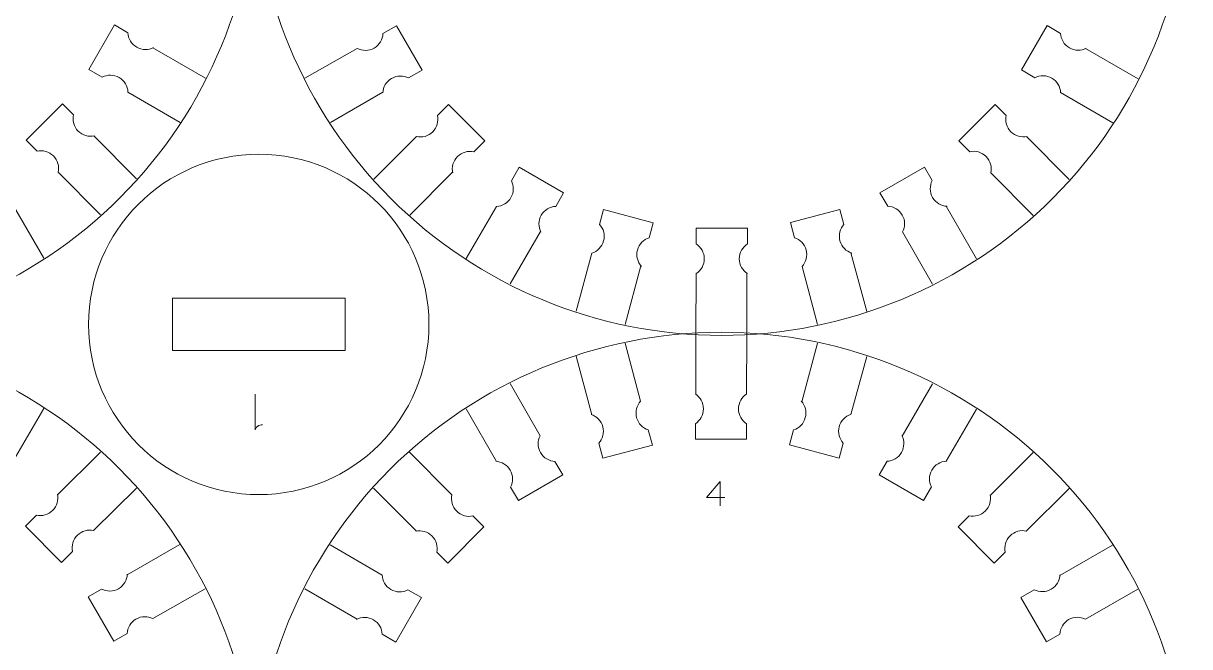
# Model space of a CAD drawing. Header units: centimetres. Extents: x -25 to 25, y -32.5 to 32.5.
# Drawn here: x 13.53 to 20.66, y 3.25 to 7.06 of the extents above; entities that cross this region are included whole.
import ezdxf

# ---------------------------------------------------------------- set-up
doc = ezdxf.new("R2010")
doc.units = ezdxf.units.CM
doc.header["$MEASUREMENT"] = 0
doc.layers.add('Capa 1', color=7, linetype='Continuous')

msp = doc.modelspace()

# ---------------------------------------------------------------- linework, layer by layer
at = {"layer": 'Capa 1', "color": 250, "lineweight": 9}
msp.add_ellipse((14.9687, 5.21519), major_axis=(0, 1.0403), ratio=1, dxfattribs=at)
for points, knots in [([(12.09663, 10.87312), (12.85489, 10.8736), (13.58227, 10.57285), (14.11878, 10.03702), (14.11878, 10.03702), (14.65529, 9.50119), (14.95696, 8.77056), (14.95744, 8.01231), (14.95744, 8.01231), (14.95793, 7.25405), (14.65717, 6.52667), (14.12135, 5.99016), (14.12135, 5.99016), (13.58551, 5.45365), (12.85489, 5.15198), (12.09663, 5.15149), (12.09663, 5.15149), (11.33837, 5.15101), (10.61099, 5.45177), (10.07448, 5.98759), (10.07448, 5.98759), (9.53797, 6.52342), (9.2363, 7.25405), (9.23582, 8.01231), (9.23582, 8.01231), (9.23534, 8.77056), (9.53609, 9.49796), (10.07193, 10.03447), (10.07193, 10.03447), (10.60775, 10.57097), (11.33837, 10.87265), (12.09663, 10.87312)], [0, 0, 0, 0, 0.1111111, 0.1111111, 0.1111111, 0.1111111, 0.2222222, 0.2222222, 0.2222222, 0.2222222, 0.3333333, 0.3333333, 0.3333333, 0.3333333, 0.4444444, 0.4444444, 0.4444444, 0.4444444, 0.5555556, 0.5555556, 0.5555556, 0.5555556, 0.6666667, 0.6666667, 0.6666667, 0.6666667, 0.7777778, 0.7777778, 0.7777778, 0.7777778, 1, 1, 1, 1]), ([(17.79886, 10.86957), (18.55711, 10.87004), (19.2845, 10.5693), (19.82101, 10.03346), (19.82101, 10.03346), (20.35751, 9.49763), (20.65919, 8.767), (20.65966, 8.00876), (20.65966, 8.00876), (20.66016, 7.2505), (20.3594, 6.52311), (19.82357, 5.9866), (19.82357, 5.9866), (19.28773, 5.45009), (18.55711, 5.14842), (17.79886, 5.14793), (17.79886, 5.14793), (17.0406, 5.14745), (16.31321, 5.44821), (15.77671, 5.98404), (15.77671, 5.98404), (15.2402, 6.51986), (14.93853, 7.2505), (14.93805, 8.00876), (14.93805, 8.00876), (14.93757, 8.767), (15.23832, 9.4944), (15.77416, 10.03091), (15.77416, 10.03091), (16.30998, 10.56742), (17.0406, 10.86909), (17.79886, 10.86957)], [0, 0, 0, 0, 0.1111111, 0.1111111, 0.1111111, 0.1111111, 0.2222222, 0.2222222, 0.2222222, 0.2222222, 0.3333333, 0.3333333, 0.3333333, 0.3333333, 0.4444444, 0.4444444, 0.4444444, 0.4444444, 0.5555556, 0.5555556, 0.5555556, 0.5555556, 0.6666667, 0.6666667, 0.6666667, 0.6666667, 0.7777778, 0.7777778, 0.7777778, 0.7777778, 1, 1, 1, 1]), ([(14.01179, 6.72645), (14.01179, 6.72645), (13.92921, 6.774), (13.92921, 6.774), (13.92921, 6.774), (13.92921, 6.774), (14.08601, 7.04558), (14.08601, 7.04558), (14.08601, 7.04558), (14.08601, 7.04558), (14.16855, 6.99793), (14.16855, 6.99793)], [0, 0, 0, 0, 0.25, 0.25, 0.25, 0.25, 0.5, 0.5, 0.5, 0.5, 1, 1, 1, 1]), ([(14.32577, 6.90715), (14.29424, 6.89088), (14.25535, 6.89049), (14.22234, 6.90955), (14.22234, 6.90955), (14.18934, 6.9286), (14.17022, 6.96249), (14.16855, 6.99793)], [0, 0, 0, 0, 0.3333333, 0.3333333, 0.3333333, 0.3333333, 1, 1, 1, 1]), ([(15.57045, 6.90232), (15.60198, 6.88605), (15.64088, 6.88565), (15.67389, 6.90471), (15.67389, 6.90471), (15.70689, 6.92377), (15.72601, 6.95765), (15.72767, 6.99309)], [0, 0, 0, 0, 0.3333333, 0.3333333, 0.3333333, 0.3333333, 1, 1, 1, 1]), ([(15.72769, 6.9931), (15.72769, 6.9931), (15.81016, 7.04084), (15.81016, 7.04084), (15.81016, 7.04084), (15.81016, 7.04084), (15.96696, 6.76926), (15.96696, 6.76926), (15.96696, 6.76926), (15.96696, 6.76926), (15.88441, 6.7216), (15.88441, 6.7216)], [0, 0, 0, 0, 0.25, 0.25, 0.25, 0.25, 0.5, 0.5, 0.5, 0.5, 1, 1, 1, 1]), ([(19.71402, 6.72289), (19.71402, 6.72289), (19.63144, 6.77044), (19.63144, 6.77044), (19.63144, 6.77044), (19.63144, 6.77044), (19.78823, 7.04202), (19.78823, 7.04202), (19.78823, 7.04202), (19.78823, 7.04202), (19.87078, 6.99437), (19.87078, 6.99437)], [0, 0, 0, 0, 0.25, 0.25, 0.25, 0.25, 0.5, 0.5, 0.5, 0.5, 1, 1, 1, 1]), ([(20.028, 6.9036), (19.99647, 6.88733), (19.95757, 6.88693), (19.92456, 6.90599), (19.92456, 6.90599), (19.89156, 6.92505), (19.87244, 6.95893), (19.87078, 6.99437)], [0, 0, 0, 0, 0.3333333, 0.3333333, 0.3333333, 0.3333333, 1, 1, 1, 1]), ([(14.16903, 6.63567), (14.16735, 6.67111), (14.14825, 6.70499), (14.11524, 6.72405), (14.11524, 6.72405), (14.08224, 6.7431), (14.04333, 6.74272), (14.01181, 6.72644)], [0, 0, 0, 0, 0.3333333, 0.3333333, 0.3333333, 0.3333333, 1, 1, 1, 1]), ([(15.72719, 6.63083), (15.72887, 6.66628), (15.74798, 6.70015), (15.78099, 6.71921), (15.78099, 6.71921), (15.81399, 6.73827), (15.85289, 6.73788), (15.88441, 6.7216)], [0, 0, 0, 0, 0.3333333, 0.3333333, 0.3333333, 0.3333333, 1, 1, 1, 1]), ([(19.87126, 6.63211), (19.86958, 6.66755), (19.85047, 6.70143), (19.81746, 6.72049), (19.81746, 6.72049), (19.78446, 6.73955), (19.74556, 6.73916), (19.71404, 6.72288)], [0, 0, 0, 0, 0.3333333, 0.3333333, 0.3333333, 0.3333333, 1, 1, 1, 1]), ([(13.61373, 6.27459), (13.61373, 6.27459), (13.54627, 6.34189), (13.54627, 6.34189), (13.54627, 6.34189), (13.54627, 6.34189), (13.76802, 6.56363), (13.76802, 6.56363), (13.76802, 6.56363), (13.76802, 6.56363), (13.83541, 6.49624), (13.83541, 6.49624)], [0, 0, 0, 0, 0.25, 0.25, 0.25, 0.25, 0.5, 0.5, 0.5, 0.5, 1, 1, 1, 1]), ([(13.96378, 6.36787), (13.92911, 6.36031), (13.89144, 6.37), (13.86449, 6.39695), (13.86449, 6.39695), (13.83755, 6.4239), (13.82785, 6.46158), (13.83541, 6.49624)], [0, 0, 0, 0, 0.3333333, 0.3333333, 0.3333333, 0.3333333, 1, 1, 1, 1]), ([(15.93275, 6.36326), (15.96742, 6.35571), (16.00509, 6.3654), (16.03204, 6.39235), (16.03204, 6.39235), (16.05899, 6.4193), (16.06868, 6.45697), (16.06112, 6.49163)], [0, 0, 0, 0, 0.3333333, 0.3333333, 0.3333333, 0.3333333, 1, 1, 1, 1]), ([(16.06113, 6.49165), (16.06113, 6.49165), (16.12843, 6.55911), (16.12843, 6.55911), (16.12843, 6.55911), (16.12843, 6.55911), (16.35018, 6.33736), (16.35018, 6.33736), (16.35018, 6.33736), (16.35018, 6.33736), (16.28279, 6.26997), (16.28279, 6.26997)], [0, 0, 0, 0, 0.25, 0.25, 0.25, 0.25, 0.5, 0.5, 0.5, 0.5, 1, 1, 1, 1]), ([(19.31596, 6.27103), (19.31596, 6.27103), (19.24849, 6.33833), (19.24849, 6.33833), (19.24849, 6.33833), (19.24849, 6.33833), (19.47024, 6.56008), (19.47024, 6.56008), (19.47024, 6.56008), (19.47024, 6.56008), (19.53764, 6.49268), (19.53764, 6.49268)], [0, 0, 0, 0, 0.25, 0.25, 0.25, 0.25, 0.5, 0.5, 0.5, 0.5, 1, 1, 1, 1]), ([(19.66601, 6.36431), (19.63134, 6.35675), (19.59367, 6.36644), (19.56672, 6.39339), (19.56672, 6.39339), (19.53977, 6.42034), (19.53008, 6.45802), (19.53764, 6.49268)], [0, 0, 0, 0, 0.3333333, 0.3333333, 0.3333333, 0.3333333, 1, 1, 1, 1]), ([(13.74212, 6.1462), (13.74967, 6.18087), (13.73998, 6.21854), (13.71303, 6.24549), (13.71303, 6.24549), (13.68608, 6.27244), (13.64841, 6.28213), (13.61375, 6.27457)], [0, 0, 0, 0, 0.3333333, 0.3333333, 0.3333333, 0.3333333, 1, 1, 1, 1]), ([(16.15442, 6.1416), (16.14686, 6.17627), (16.15655, 6.21394), (16.1835, 6.24089), (16.1835, 6.24089), (16.21045, 6.26783), (16.24812, 6.27753), (16.28279, 6.26997)], [0, 0, 0, 0, 0.3333333, 0.3333333, 0.3333333, 0.3333333, 1, 1, 1, 1]), ([(19.44434, 6.14264), (19.4519, 6.17731), (19.44221, 6.21498), (19.41526, 6.24193), (19.41526, 6.24193), (19.38831, 6.26888), (19.35063, 6.27857), (19.31597, 6.27101)], [0, 0, 0, 0, 0.3333333, 0.3333333, 0.3333333, 0.3333333, 1, 1, 1, 1]), ([(16.513, 6.09359), (16.513, 6.09359), (16.56055, 6.17617), (16.56055, 6.17617), (16.56055, 6.17617), (16.56055, 6.17617), (16.83213, 6.01937), (16.83213, 6.01937), (16.83213, 6.01937), (16.83213, 6.01937), (16.78447, 5.93683), (16.78447, 5.93683)], [0, 0, 0, 0, 0.25, 0.25, 0.25, 0.25, 0.5, 0.5, 0.5, 0.5, 1, 1, 1, 1]), ([(18.81451, 5.93758), (18.81451, 5.93758), (18.76676, 6.02005), (18.76676, 6.02005), (18.76676, 6.02005), (18.76676, 6.02005), (19.03835, 6.17685), (19.03835, 6.17685), (19.03835, 6.17685), (19.03835, 6.17685), (19.086, 6.09431), (19.086, 6.09431)], [0, 0, 0, 0, 0.25, 0.25, 0.25, 0.25, 0.5, 0.5, 0.5, 0.5, 1, 1, 1, 1]), ([(16.42222, 5.93635), (16.45766, 5.93802), (16.49154, 5.95713), (16.5106, 5.99014), (16.5106, 5.99014), (16.52965, 6.02314), (16.52926, 6.06205), (16.51299, 6.09357)], [0, 0, 0, 0, 0.3333333, 0.3333333, 0.3333333, 0.3333333, 1, 1, 1, 1]), ([(19.17677, 5.93709), (19.14133, 5.93876), (19.10745, 5.95787), (19.08839, 5.99088), (19.08839, 5.99088), (19.06934, 6.02388), (19.06973, 6.06278), (19.086, 6.09431)], [0, 0, 0, 0, 0.3333333, 0.3333333, 0.3333333, 0.3333333, 1, 1, 1, 1]), ([(16.6937, 5.77961), (16.67743, 5.81114), (16.67704, 5.85003), (16.6961, 5.88304), (16.6961, 5.88304), (16.71515, 5.91604), (16.74904, 5.93516), (16.78447, 5.93683)], [0, 0, 0, 0, 0.3333333, 0.3333333, 0.3333333, 0.3333333, 1, 1, 1, 1]), ([(18.90529, 5.78035), (18.92156, 5.81188), (18.92195, 5.85077), (18.90289, 5.88378), (18.90289, 5.88378), (18.88384, 5.91678), (18.84995, 5.9359), (18.81452, 5.93757)], [0, 0, 0, 0, 0.3333333, 0.3333333, 0.3333333, 0.3333333, 1, 1, 1, 1]), ([(17.05249, 5.82604), (17.05249, 5.82604), (17.07705, 5.91812), (17.07705, 5.91812), (17.07705, 5.91812), (17.07705, 5.91812), (17.37996, 5.83695), (17.37996, 5.83695), (17.37996, 5.83695), (17.37996, 5.83695), (17.35529, 5.74489), (17.35529, 5.74489)], [0, 0, 0, 0, 0.25, 0.25, 0.25, 0.25, 0.5, 0.5, 0.5, 0.5, 1, 1, 1, 1]), ([(18.24384, 5.74529), (18.24384, 5.74529), (18.21907, 5.8373), (18.21907, 5.8373), (18.21907, 5.8373), (18.21907, 5.8373), (18.52198, 5.91847), (18.52198, 5.91847), (18.52198, 5.91847), (18.52198, 5.91847), (18.54665, 5.8264), (18.54665, 5.8264)], [0, 0, 0, 0, 0.25, 0.25, 0.25, 0.25, 0.5, 0.5, 0.5, 0.5, 1, 1, 1, 1]), ([(17.0055, 5.65066), (17.0393, 5.66146), (17.06708, 5.68868), (17.07695, 5.7255), (17.07695, 5.7255), (17.08681, 5.76231), (17.07637, 5.79978), (17.05249, 5.82602)], [0, 0, 0, 0, 0.3333333, 0.3333333, 0.3333333, 0.3333333, 1, 1, 1, 1]), ([(17.64285, 5.70724), (17.64285, 5.70724), (17.64274, 5.80253), (17.64274, 5.80253), (17.64274, 5.80253), (17.64274, 5.80253), (17.95634, 5.80253), (17.95634, 5.80253), (17.95634, 5.80253), (17.95634, 5.80253), (17.95634, 5.70722), (17.95634, 5.70722)], [0, 0, 0, 0, 0.25, 0.25, 0.25, 0.25, 0.5, 0.5, 0.5, 0.5, 1, 1, 1, 1]), ([(18.59364, 5.65105), (18.55983, 5.66184), (18.53206, 5.68906), (18.52219, 5.72588), (18.52219, 5.72588), (18.51233, 5.76269), (18.52277, 5.80017), (18.54665, 5.8264)], [0, 0, 0, 0, 0.3333333, 0.3333333, 0.3333333, 0.3333333, 1, 1, 1, 1]), ([(17.3083, 5.56953), (17.28443, 5.59578), (17.27398, 5.63324), (17.28385, 5.67006), (17.28385, 5.67006), (17.29371, 5.70687), (17.32149, 5.7341), (17.35529, 5.74489)], [0, 0, 0, 0, 0.3333333, 0.3333333, 0.3333333, 0.3333333, 1, 1, 1, 1]), ([(17.64285, 5.52568), (17.67271, 5.54485), (17.6925, 5.57834), (17.6925, 5.61646), (17.6925, 5.61646), (17.6925, 5.65456), (17.67271, 5.68806), (17.64285, 5.70722)], [0, 0, 0, 0, 0.3333333, 0.3333333, 0.3333333, 0.3333333, 1, 1, 1, 1]), ([(17.95634, 5.52568), (17.92648, 5.54485), (17.90669, 5.57834), (17.90669, 5.61646), (17.90669, 5.61646), (17.90669, 5.65456), (17.92648, 5.68806), (17.95634, 5.70722)], [0, 0, 0, 0, 0.3333333, 0.3333333, 0.3333333, 0.3333333, 1, 1, 1, 1]), ([(18.29083, 5.56991), (18.31471, 5.59616), (18.32516, 5.63363), (18.31529, 5.67044), (18.31529, 5.67044), (18.30543, 5.70725), (18.27765, 5.73449), (18.24385, 5.74527)], [0, 0, 0, 0, 0.3333333, 0.3333333, 0.3333333, 0.3333333, 1, 1, 1, 1]), ([(14.44053, 5.05475), (14.44053, 5.05475), (15.49687, 5.05475), (15.49687, 5.05475), (15.49687, 5.05475), (15.49687, 5.05475), (15.49687, 5.37565), (15.49687, 5.37565), (15.49687, 5.37565), (15.49687, 5.37565), (14.44053, 5.37565), (14.44053, 5.37565), (14.44053, 5.37565), (14.44053, 5.37565), (14.44053, 5.05475), (14.44053, 5.05475)], [0, 0, 0, 0, 0.2, 0.2, 0.2, 0.2, 0.4, 0.4, 0.4, 0.4, 0.6, 0.6, 0.6, 0.6, 1, 1, 1, 1]), ([(12.09307, 5.1709), (12.85133, 5.17138), (13.57871, 4.87063), (14.11522, 4.33479), (14.11522, 4.33479), (14.65173, 3.79897), (14.9534, 3.06833), (14.95388, 2.31009), (14.95388, 2.31009), (14.95437, 1.55183), (14.65361, 0.82444), (14.11779, 0.28793), (14.11779, 0.28793), (13.58195, -0.24857), (12.85133, -0.55025), (12.09307, -0.55074), (12.09307, -0.55074), (11.33481, -0.55122), (10.60743, -0.25045), (10.07092, 0.28537), (10.07092, 0.28537), (9.53441, 0.82119), (9.23274, 1.55183), (9.23226, 2.31009), (9.23226, 2.31009), (9.23179, 3.06833), (9.53253, 3.79573), (10.06837, 4.33224), (10.06837, 4.33224), (10.60419, 4.86875), (11.33481, 5.17042), (12.09307, 5.1709)], [0, 0, 0, 0, 0.1111111, 0.1111111, 0.1111111, 0.1111111, 0.2222222, 0.2222222, 0.2222222, 0.2222222, 0.3333333, 0.3333333, 0.3333333, 0.3333333, 0.4444444, 0.4444444, 0.4444444, 0.4444444, 0.5555556, 0.5555556, 0.5555556, 0.5555556, 0.6666667, 0.6666667, 0.6666667, 0.6666667, 0.7777778, 0.7777778, 0.7777778, 0.7777778, 1, 1, 1, 1]), ([(17.7953, 5.16734), (18.55356, 5.16782), (19.28094, 4.86707), (19.81745, 4.33123), (19.81745, 4.33123), (20.35396, 3.79541), (20.65563, 3.06477), (20.65611, 2.30653), (20.65611, 2.30653), (20.6566, 1.54827), (20.35584, 0.82089), (19.82001, 0.28438), (19.82001, 0.28438), (19.28418, -0.25213), (18.55356, -0.5538), (17.7953, -0.5543), (17.7953, -0.5543), (17.03704, -0.55478), (16.30966, -0.25401), (15.77315, 0.28181), (15.77315, 0.28181), (15.23664, 0.81763), (14.93497, 1.54827), (14.93449, 2.30653), (14.93449, 2.30653), (14.93401, 3.06477), (15.23476, 3.79217), (15.7706, 4.32868), (15.7706, 4.32868), (16.30642, 4.86519), (17.03704, 5.16686), (17.7953, 5.16734)], [0, 0, 0, 0, 0.1111111, 0.1111111, 0.1111111, 0.1111111, 0.2222222, 0.2222222, 0.2222222, 0.2222222, 0.3333333, 0.3333333, 0.3333333, 0.3333333, 0.4444444, 0.4444444, 0.4444444, 0.4444444, 0.5555556, 0.5555556, 0.5555556, 0.5555556, 0.6666667, 0.6666667, 0.6666667, 0.6666667, 0.7777778, 0.7777778, 0.7777778, 0.7777778, 1, 1, 1, 1]), ([(17.63782, 4.78959), (17.66767, 4.77042), (17.68746, 4.73693), (17.68746, 4.69882), (17.68746, 4.69882), (17.68746, 4.66071), (17.66767, 4.62721), (17.63782, 4.60805)], [0, 0, 0, 0, 0.3333333, 0.3333333, 0.3333333, 0.3333333, 1, 1, 1, 1]), ([(17.9513, 4.78959), (17.92144, 4.77042), (17.90166, 4.73693), (17.90166, 4.69882), (17.90166, 4.69882), (17.90166, 4.66071), (17.92144, 4.62721), (17.9513, 4.60805)], [0, 0, 0, 0, 0.3333333, 0.3333333, 0.3333333, 0.3333333, 1, 1, 1, 1]), ([(17.30332, 4.74536), (17.27944, 4.71912), (17.269, 4.68165), (17.27886, 4.64483), (17.27886, 4.64483), (17.28873, 4.60802), (17.31651, 4.58079), (17.35031, 4.57001)], [0, 0, 0, 0, 0.3333333, 0.3333333, 0.3333333, 0.3333333, 1, 1, 1, 1]), ([(18.28585, 4.74574), (18.30973, 4.7195), (18.32017, 4.68203), (18.31031, 4.64521), (18.31031, 4.64521), (18.30044, 4.6084), (18.27266, 4.58117), (18.23886, 4.57039)], [0, 0, 0, 0, 0.3333333, 0.3333333, 0.3333333, 0.3333333, 1, 1, 1, 1]), ([(17.00052, 4.66423), (17.03432, 4.65343), (17.0621, 4.62621), (17.07196, 4.58939), (17.07196, 4.58939), (17.08183, 4.55258), (17.07138, 4.51511), (17.0475, 4.48887)], [0, 0, 0, 0, 0.3333333, 0.3333333, 0.3333333, 0.3333333, 1, 1, 1, 1]), ([(18.58865, 4.66461), (18.55485, 4.65382), (18.52707, 4.62659), (18.51721, 4.58977), (18.51721, 4.58977), (18.50734, 4.55297), (18.51779, 4.51549), (18.54167, 4.48925)], [0, 0, 0, 0, 0.3333333, 0.3333333, 0.3333333, 0.3333333, 1, 1, 1, 1]), ([(17.35031, 4.56999), (17.35031, 4.56999), (17.37509, 4.47797), (17.37509, 4.47797), (17.37509, 4.47797), (17.37509, 4.47797), (17.07217, 4.39681), (17.07217, 4.39681), (17.07217, 4.39681), (17.07217, 4.39681), (17.0475, 4.48887), (17.0475, 4.48887)], [0, 0, 0, 0, 0.25, 0.25, 0.25, 0.25, 0.5, 0.5, 0.5, 0.5, 1, 1, 1, 1]), ([(17.9513, 4.60803), (17.9513, 4.60803), (17.95142, 4.51274), (17.95142, 4.51274), (17.95142, 4.51274), (17.95142, 4.51274), (17.63782, 4.51274), (17.63782, 4.51274), (17.63782, 4.51274), (17.63782, 4.51274), (17.63782, 4.60805), (17.63782, 4.60805)], [0, 0, 0, 0, 0.25, 0.25, 0.25, 0.25, 0.5, 0.5, 0.5, 0.5, 1, 1, 1, 1]), ([(18.54166, 4.48923), (18.54166, 4.48923), (18.51711, 4.39716), (18.51711, 4.39716), (18.51711, 4.39716), (18.51711, 4.39716), (18.21419, 4.47832), (18.21419, 4.47832), (18.21419, 4.47832), (18.21419, 4.47832), (18.23886, 4.57039), (18.23886, 4.57039)], [0, 0, 0, 0, 0.25, 0.25, 0.25, 0.25, 0.5, 0.5, 0.5, 0.5, 1, 1, 1, 1]), ([(16.68887, 4.53493), (16.6726, 4.5034), (16.6722, 4.4645), (16.69126, 4.43149), (16.69126, 4.43149), (16.71031, 4.39849), (16.7442, 4.37937), (16.77964, 4.37771)], [0, 0, 0, 0, 0.3333333, 0.3333333, 0.3333333, 0.3333333, 1, 1, 1, 1]), ([(18.90045, 4.53567), (18.91672, 4.50413), (18.91711, 4.46524), (18.89806, 4.43223), (18.89806, 4.43223), (18.879, 4.39923), (18.84512, 4.38011), (18.80968, 4.37845)], [0, 0, 0, 0, 0.3333333, 0.3333333, 0.3333333, 0.3333333, 1, 1, 1, 1]), ([(16.41738, 4.37819), (16.45282, 4.37651), (16.4867, 4.3574), (16.50576, 4.32439), (16.50576, 4.32439), (16.52481, 4.29139), (16.52443, 4.25249), (16.50815, 4.22096)], [0, 0, 0, 0, 0.3333333, 0.3333333, 0.3333333, 0.3333333, 1, 1, 1, 1]), ([(16.77965, 4.37769), (16.77965, 4.37769), (16.82739, 4.29522), (16.82739, 4.29522), (16.82739, 4.29522), (16.82739, 4.29522), (16.55581, 4.13842), (16.55581, 4.13842), (16.55581, 4.13842), (16.55581, 4.13842), (16.50815, 4.22096), (16.50815, 4.22096)], [0, 0, 0, 0, 0.25, 0.25, 0.25, 0.25, 0.5, 0.5, 0.5, 0.5, 1, 1, 1, 1]), ([(19.08115, 4.22169), (19.08115, 4.22169), (19.03361, 4.1391), (19.03361, 4.1391), (19.03361, 4.1391), (19.03361, 4.1391), (18.76202, 4.2959), (18.76202, 4.2959), (18.76202, 4.2959), (18.76202, 4.2959), (18.80968, 4.37845), (18.80968, 4.37845)], [0, 0, 0, 0, 0.25, 0.25, 0.25, 0.25, 0.5, 0.5, 0.5, 0.5, 1, 1, 1, 1]), ([(19.17194, 4.37892), (19.13649, 4.37725), (19.10261, 4.35814), (19.08356, 4.32513), (19.08356, 4.32513), (19.0645, 4.29213), (19.06489, 4.25323), (19.08116, 4.2217)], [0, 0, 0, 0, 0.3333333, 0.3333333, 0.3333333, 0.3333333, 1, 1, 1, 1]), ([(13.73751, 4.17723), (13.74507, 4.14256), (13.73538, 4.10489), (13.70843, 4.07794), (13.70843, 4.07794), (13.68148, 4.051), (13.6438, 4.0413), (13.60914, 4.04886)], [0, 0, 0, 0, 0.3333333, 0.3333333, 0.3333333, 0.3333333, 1, 1, 1, 1]), ([(16.14981, 4.17263), (16.14226, 4.13796), (16.15195, 4.10029), (16.1789, 4.07334), (16.1789, 4.07334), (16.20584, 4.04639), (16.24352, 4.0367), (16.27818, 4.04426)], [0, 0, 0, 0, 0.3333333, 0.3333333, 0.3333333, 0.3333333, 1, 1, 1, 1]), ([(19.43974, 4.17368), (19.44729, 4.13901), (19.43761, 4.10134), (19.41065, 4.07438), (19.41065, 4.07438), (19.38371, 4.04744), (19.34603, 4.03774), (19.31137, 4.04531)], [0, 0, 0, 0, 0.3333333, 0.3333333, 0.3333333, 0.3333333, 1, 1, 1, 1]), ([(13.83079, 3.82718), (13.83079, 3.82718), (13.76349, 3.75972), (13.76349, 3.75972), (13.76349, 3.75972), (13.76349, 3.75972), (13.54175, 3.98147), (13.54175, 3.98147), (13.54175, 3.98147), (13.54175, 3.98147), (13.60914, 4.04886), (13.60914, 4.04886)], [0, 0, 0, 0, 0.25, 0.25, 0.25, 0.25, 0.5, 0.5, 0.5, 0.5, 1, 1, 1, 1]), ([(16.2782, 4.04425), (16.2782, 4.04425), (16.34566, 3.97695), (16.34566, 3.97695), (16.34566, 3.97695), (16.34566, 3.97695), (16.12391, 3.7552), (16.12391, 3.7552), (16.12391, 3.7552), (16.12391, 3.7552), (16.05652, 3.82259), (16.05652, 3.82259)], [0, 0, 0, 0, 0.25, 0.25, 0.25, 0.25, 0.5, 0.5, 0.5, 0.5, 1, 1, 1, 1]), ([(19.53302, 3.82362), (19.53302, 3.82362), (19.46572, 3.75616), (19.46572, 3.75616), (19.46572, 3.75616), (19.46572, 3.75616), (19.24397, 3.97791), (19.24397, 3.97791), (19.24397, 3.97791), (19.24397, 3.97791), (19.31137, 4.04531), (19.31137, 4.04531)], [0, 0, 0, 0, 0.25, 0.25, 0.25, 0.25, 0.5, 0.5, 0.5, 0.5, 1, 1, 1, 1]), ([(13.95918, 3.95557), (13.92451, 3.96312), (13.88684, 3.95343), (13.85989, 3.92648), (13.85989, 3.92648), (13.83294, 3.89954), (13.82325, 3.86186), (13.83081, 3.8272)], [0, 0, 0, 0, 0.3333333, 0.3333333, 0.3333333, 0.3333333, 1, 1, 1, 1]), ([(15.92815, 3.95096), (15.96282, 3.95852), (16.00049, 3.94883), (16.02744, 3.92188), (16.02744, 3.92188), (16.05438, 3.89493), (16.06408, 3.85726), (16.05652, 3.82259)], [0, 0, 0, 0, 0.3333333, 0.3333333, 0.3333333, 0.3333333, 1, 1, 1, 1]), ([(19.66141, 3.95201), (19.62674, 3.95956), (19.58907, 3.94988), (19.56211, 3.92292), (19.56211, 3.92292), (19.53517, 3.89598), (19.52547, 3.8583), (19.53304, 3.82364)], [0, 0, 0, 0, 0.3333333, 0.3333333, 0.3333333, 0.3333333, 1, 1, 1, 1]), ([(14.16473, 3.688), (14.16306, 3.65256), (14.14395, 3.61868), (14.11094, 3.59962), (14.11094, 3.59962), (14.07794, 3.58057), (14.03904, 3.58095), (14.00751, 3.59723)], [0, 0, 0, 0, 0.3333333, 0.3333333, 0.3333333, 0.3333333, 1, 1, 1, 1]), ([(15.7229, 3.68316), (15.72457, 3.64772), (15.74368, 3.61384), (15.77669, 3.59478), (15.77669, 3.59478), (15.80969, 3.57573), (15.8486, 3.57611), (15.88012, 3.59239)], [0, 0, 0, 0, 0.3333333, 0.3333333, 0.3333333, 0.3333333, 1, 1, 1, 1]), ([(19.86696, 3.68444), (19.86528, 3.649), (19.84618, 3.61512), (19.81317, 3.59606), (19.81317, 3.59606), (19.78017, 3.57701), (19.74126, 3.57739), (19.70974, 3.59367)], [0, 0, 0, 0, 0.3333333, 0.3333333, 0.3333333, 0.3333333, 1, 1, 1, 1]), ([(14.16424, 3.32573), (14.16424, 3.32573), (14.08177, 3.27799), (14.08177, 3.27799), (14.08177, 3.27799), (14.08177, 3.27799), (13.92497, 3.54957), (13.92497, 3.54957), (13.92497, 3.54957), (13.92497, 3.54957), (14.00751, 3.59723), (14.00751, 3.59723)], [0, 0, 0, 0, 0.25, 0.25, 0.25, 0.25, 0.5, 0.5, 0.5, 0.5, 1, 1, 1, 1]), ([(15.88014, 3.59238), (15.88014, 3.59238), (15.96272, 3.54483), (15.96272, 3.54483), (15.96272, 3.54483), (15.96272, 3.54483), (15.80592, 3.27325), (15.80592, 3.27325), (15.80592, 3.27325), (15.80592, 3.27325), (15.72338, 3.32091), (15.72338, 3.32091)], [0, 0, 0, 0, 0.25, 0.25, 0.25, 0.25, 0.5, 0.5, 0.5, 0.5, 1, 1, 1, 1]), ([(19.86646, 3.32217), (19.86646, 3.32217), (19.784, 3.27443), (19.784, 3.27443), (19.784, 3.27443), (19.784, 3.27443), (19.6272, 3.54601), (19.6272, 3.54601), (19.6272, 3.54601), (19.6272, 3.54601), (19.70974, 3.59367), (19.70974, 3.59367)], [0, 0, 0, 0, 0.25, 0.25, 0.25, 0.25, 0.5, 0.5, 0.5, 0.5, 1, 1, 1, 1]), ([(14.32148, 3.41651), (14.28994, 3.43278), (14.25105, 3.43318), (14.21804, 3.41412), (14.21804, 3.41412), (14.18504, 3.39506), (14.16592, 3.36118), (14.16426, 3.32574)], [0, 0, 0, 0, 0.3333333, 0.3333333, 0.3333333, 0.3333333, 1, 1, 1, 1]), ([(15.56616, 3.41168), (15.59769, 3.42795), (15.63658, 3.42834), (15.66959, 3.40928), (15.66959, 3.40928), (15.70259, 3.39023), (15.72171, 3.35634), (15.72338, 3.32091)], [0, 0, 0, 0, 0.3333333, 0.3333333, 0.3333333, 0.3333333, 1, 1, 1, 1]), ([(20.0237, 3.41296), (19.99217, 3.42923), (19.95328, 3.42962), (19.92027, 3.41056), (19.92027, 3.41056), (19.88726, 3.39151), (19.86815, 3.35762), (19.86648, 3.32218)], [0, 0, 0, 0, 0.3333333, 0.3333333, 0.3333333, 0.3333333, 1, 1, 1, 1])]:
    msp.add_open_spline(points, degree=3, knots=knots, dxfattribs=at)
for points in [[(14.32171, 6.90516), (14.32171, 6.90516), (14.64263, 6.72012), (14.64263, 6.72012)], [(15.25087, 6.71952), (15.25087, 6.71952), (15.57045, 6.90232), (15.57045, 6.90232)], [(20.02394, 6.9016), (20.02394, 6.9016), (20.34486, 6.71656), (20.34486, 6.71656)], [(14.48712, 6.4503), (14.48712, 6.4503), (14.16903, 6.63567), (14.16903, 6.63567)], [(15.7275, 6.63534), (15.7275, 6.63534), (15.40679, 6.44994), (15.40679, 6.44994)], [(20.18935, 6.44674), (20.18935, 6.44674), (19.87126, 6.63211), (19.87126, 6.63211)], [(13.95935, 6.36699), (13.95935, 6.36699), (14.22143, 6.1052), (14.22143, 6.1052)], [(15.67137, 6.10399), (15.67137, 6.10399), (15.93275, 6.36326), (15.93275, 6.36326)], [(19.66157, 6.36343), (19.66157, 6.36343), (19.92366, 6.10164), (19.92366, 6.10164)], [(14.00139, 5.88482), (14.00139, 5.88482), (13.74212, 6.1462), (13.74212, 6.1462)], [(16.15354, 6.14603), (16.15354, 6.14603), (15.89175, 5.88395), (15.89175, 5.88395)], [(19.70362, 5.88126), (19.70362, 5.88126), (19.44434, 6.14264), (19.44434, 6.14264)], [(13.47004, 5.94095), (13.47004, 5.94095), (13.65544, 5.62024), (13.65544, 5.62024)], [(16.23685, 5.61826), (16.23685, 5.61826), (16.42222, 5.93635), (16.42222, 5.93635)], [(19.17226, 5.93739), (19.17226, 5.93739), (19.35766, 5.61668), (19.35766, 5.61668)], [(16.69171, 5.78367), (16.69171, 5.78367), (16.50667, 5.46275), (16.50667, 5.46275)], [(19.08808, 5.46076), (19.08808, 5.46076), (18.90529, 5.78035), (18.90529, 5.78035)], [(16.90878, 5.29543), (16.90878, 5.29543), (17.0055, 5.65066), (17.0055, 5.65066)], [(18.58936, 5.65251), (18.58936, 5.65251), (18.68544, 5.29474), (18.68544, 5.29474)], [(17.30533, 5.57293), (17.30533, 5.57293), (17.20965, 5.21506), (17.20965, 5.21506)], [(18.38468, 5.21391), (18.38468, 5.21391), (18.29083, 5.56991), (18.29083, 5.56991)], [(17.64137, 5.15752), (17.64137, 5.15752), (17.64285, 5.52568), (17.64285, 5.52568)], [(17.95258, 5.5282), (17.95258, 5.5282), (17.95279, 5.15776), (17.95279, 5.15776)], [(17.64157, 4.78708), (17.64157, 4.78708), (17.64137, 5.15752), (17.64137, 5.15752)], [(17.95279, 5.15776), (17.95279, 5.15776), (17.9513, 4.78959), (17.9513, 4.78959)], [(17.20947, 5.10136), (17.20947, 5.10136), (17.30332, 4.74536), (17.30332, 4.74536)], [(18.28883, 4.74234), (18.28883, 4.74234), (18.3845, 5.10021), (18.3845, 5.10021)], [(17.0048, 4.66277), (17.0048, 4.66277), (16.90872, 5.02053), (16.90872, 5.02053)], [(18.68538, 5.01984), (18.68538, 5.01984), (18.58865, 4.66461), (18.58865, 4.66461)], [(16.50607, 4.85451), (16.50607, 4.85451), (16.68887, 4.53493), (16.68887, 4.53493)], [(18.90244, 4.53161), (18.90244, 4.53161), (19.08748, 4.85252), (19.08748, 4.85252)], [(13.65508, 4.70058), (13.65508, 4.70058), (13.46971, 4.38248), (13.46971, 4.38248)], [(16.42189, 4.37788), (16.42189, 4.37788), (16.23649, 4.69859), (16.23649, 4.69859)], [(19.35731, 4.69702), (19.35731, 4.69702), (19.17194, 4.37892), (19.17194, 4.37892)], [(13.73839, 4.1728), (13.73839, 4.1728), (14.00018, 4.43489), (14.00018, 4.43489)], [(15.89054, 4.43401), (15.89054, 4.43401), (16.14981, 4.17263), (16.14981, 4.17263)], [(19.44061, 4.16924), (19.44061, 4.16924), (19.70241, 4.43133), (19.70241, 4.43133)], [(14.22056, 4.21484), (14.22056, 4.21484), (13.95918, 3.95557), (13.95918, 3.95557)], [(15.93258, 3.95184), (15.93258, 3.95184), (15.67049, 4.21363), (15.67049, 4.21363)], [(19.92279, 4.21129), (19.92279, 4.21129), (19.66141, 3.95201), (19.66141, 3.95201)], [(14.16443, 3.68349), (14.16443, 3.68349), (14.48514, 3.86889), (14.48514, 3.86889)], [(15.4048, 3.86853), (15.4048, 3.86853), (15.7229, 3.68316), (15.7229, 3.68316)], [(19.86666, 3.67993), (19.86666, 3.67993), (20.18736, 3.86533), (20.18736, 3.86533)], [(14.64106, 3.59931), (14.64106, 3.59931), (14.32148, 3.41651), (14.32148, 3.41651)], [(15.57021, 3.41367), (15.57021, 3.41367), (15.2493, 3.59871), (15.2493, 3.59871)], [(20.34328, 3.59575), (20.34328, 3.59575), (20.0237, 3.41296), (20.0237, 3.41296)]]:
    msp.add_open_spline(points, degree=3, dxfattribs=at)
at = {"layer": 'Capa 1', "color": 240, "lineweight": 9}
for points in [[(14.94683, 4.5705), (14.94683, 4.5705), (14.94683, 4.78845), (14.94683, 4.78845)], [(14.99058, 4.6011), (14.99058, 4.6011), (14.94854, 4.59939), (14.94683, 4.5705)]]:
    msp.add_open_spline(points, degree=3, dxfattribs=at)
msp.add_open_spline([(17.81718, 4.15662), (17.81718, 4.15662), (17.70593, 4.15662), (17.70593, 4.15662), (17.70593, 4.15662), (17.70593, 4.15662), (17.78961, 4.25508), (17.78961, 4.25508), (17.78961, 4.25508), (17.78961, 4.25508), (17.79057, 4.1054), (17.79057, 4.1054)], degree=3, knots=[0, 0, 0, 0, 0.25, 0.25, 0.25, 0.25, 0.5, 0.5, 0.5, 0.5, 1, 1, 1, 1], dxfattribs=at)

doc.saveas('drawing.dxf')
